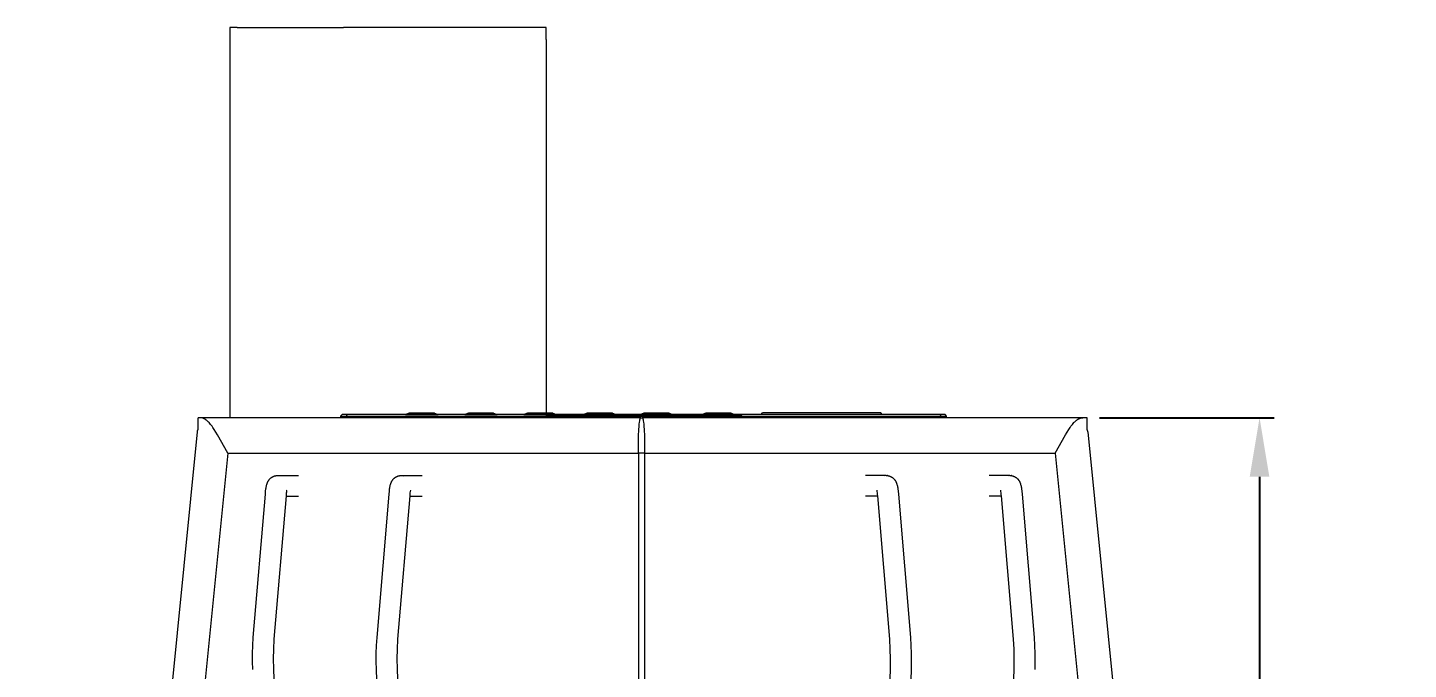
# Model space of a CAD drawing. Header units: millimetres. Extents: x -198 to 5031, y 124 to 3375.
# Drawn here: x 3944 to 4878, y 2940 to 3375 of the extents above; entities that cross this region are included whole.
import ezdxf

# ---------------------------------------------------------------- set-up
doc = ezdxf.new("R2010")
doc.units = ezdxf.units.MM
doc.layers.add('ZANO_R', color=7, linetype='Continuous', lineweight=0)
doc.layers.add('ZANO_W', color=1, linetype='Continuous', lineweight=0)
doc.styles.add('Arial', font='arial.ttf')
doc.styles.get("Standard").update_dxf_attribs({"font": 'ARIALUNI.TTF'})
doc.dimstyles.new('pl i ang', dxfattribs={"dimtxt": 50, "dimasz": 50, "dimexe": 1.25, "dimexo": 0.625, "dimgap": 10, "dimtad": 1, "dimtoh": 1, "dimtxsty": 'Standard', "dimcen": 2.5, "dimclrd": 1, "dimclre": 1, "dimclrt": 1, "dimadec": 0, "dimazin": 0, "dimtfac": 1, "dimtmove": 0, "dimatfit": 3, "dimfxl": 1, "dimarcsym": 1})

# ---------------------------------------------------------------- blocks, each defined once
blk = doc.blocks.new('*D467')
at = {"layer": 'ZANO_W', "color": 1, "lineweight": -2}
for p, q in [((4669.35, 3110.53), (4787.51, 3110.53)), ((4777.51, 3070.53), (4777.51, 2700.53)), ((4704.02, 2660.53), (4787.51, 2660.53))]:
    blk.add_line(p, q, dxfattribs=at)
at = {"layer": 'ZANO_W', "color": 1}
for points in [[(4784.17, 3070.53), (4770.84, 3070.53), (4777.51, 3110.53)], [(4770.84, 2700.53), (4784.17, 2700.53), (4777.51, 2660.53)]]:
    blk.add_solid(points, dxfattribs=at)
at = {"layer": 'ZANO_W', "color": 1, "insert": (4747.08, 2885.53), "char_height": 40, "attachment_point": 5, "rotation": 90, "style": 'Arial'}
blk.add_mtext('450', dxfattribs=at)
blk = doc.blocks.new('*D468')
at = {"layer": 'ZANO_W', "color": 1, "lineweight": -2}
blk.add_arc((4013.57, 2660.53), 150.81, 99.55169, 164.75824, dxfattribs=at)
at = {"layer": 'ZANO_W', "color": 1}
for points in [[(3988.77, 2802.59), (3988.32, 2815.92), (4028.52, 2810.6)], [(3861.45, 2701.07), (3874.67, 2699.3), (3862.76, 2660.53)]]:
    blk.add_solid(points, dxfattribs=at)
at = {"layer": 'ZANO_W', "color": 1, "insert": (3891.76, 2795.08), "char_height": 40, "attachment_point": 5, "rotation": 42.15496, "style": 'Arial'}
blk.add_mtext('96%%d', dxfattribs=at)

msp = doc.modelspace()

# ---------------------------------------------------------------- linework, layer by layer
at = {"layer": 'ZANO_R'}
for p, q in [((4080.98, 3374.53), (4080.98, 3366.53)), ((4085.98, 3374.53), (4080.98, 3374.53)), ((4085.98, 3374.53), (4157.76, 3374.53)), ((4171.73, 3374.53), (4157.76, 3374.53)), ((4294.98, 3374.53), (4171.73, 3374.53)), ((4294.98, 3366.53), (4294.98, 3374.53)), ((4080.98, 3366.53), (4080.98, 3110.53)), ((4294.98, 3366.53), (4294.98, 3113.6)), ((4156.85, 3112.65), (4155.85, 3111.65)), ((4155.85, 3111.65), (4155.85, 3110.53)), ((4155.85, 3111.65), (4159.85, 3111.65)), ((4160.26, 3112.65), (4156.85, 3112.65)), ((4159.85, 3111.65), (4160.26, 3112.65)), ((4159.85, 3110.53), (4159.85, 3111.65)), ((4159.85, 3111.65), (4294.71, 3111.65)), ((4561.43, 3112.65), (4160.26, 3112.65)), ((4202.31, 3113.6), (4199.85, 3112.77)), ((4199.85, 3112.77), (4210.85, 3112.77)), ((4199.85, 3112.77), (4199.85, 3112.65)), ((4199.85, 3112.77), (4199.85, 3112.77)), ((4210.85, 3113.6), (4202.31, 3113.6)), ((4219.39, 3113.6), (4210.85, 3113.6)), ((4210.85, 3112.77), (4221.85, 3112.77)), ((4219.39, 3113.6), (4221.85, 3112.77)), ((4221.85, 3112.77), (4221.85, 3112.65)), ((4242.31, 3113.6), (4239.85, 3112.77)), ((4239.85, 3112.77), (4250.85, 3112.77)), ((4239.85, 3112.77), (4239.85, 3112.65)), ((4239.85, 3112.77), (4239.85, 3112.77)), ((4250.85, 3113.6), (4242.31, 3113.6)), ((4259.39, 3113.6), (4250.85, 3113.6)), ((4250.85, 3112.77), (4261.85, 3112.77)), ((4259.39, 3113.6), (4261.85, 3112.77)), ((4261.85, 3112.77), (4261.85, 3112.65)), ((4282.31, 3113.6), (4279.85, 3112.77)), ((4279.85, 3112.77), (4290.85, 3112.77)), ((4279.85, 3112.77), (4279.85, 3112.65)), ((4279.85, 3112.77), (4279.85, 3112.77)), ((4290.85, 3113.6), (4282.31, 3113.6)), ((4299.39, 3113.6), (4290.85, 3113.6)), ((4290.85, 3112.77), (4301.85, 3112.77)), ((4295.59, 3112.53), (4294.59, 3111.53)), ((4294.59, 3110.53), (4294.59, 3111.53)), ((4294.59, 3111.53), (4299.15, 3111.53)), ((4295.59, 3112.53), (4299.24, 3112.53)), ((4299.15, 3111.53), (4360.59, 3111.53)), ((4299.24, 3112.53), (4360.63, 3112.53)), ((4299.39, 3113.6), (4301.85, 3112.77)), ((4301.85, 3112.77), (4301.85, 3112.65)), ((4322.74, 3113.6), (4320.28, 3112.77)), ((4320.28, 3112.77), (4331.28, 3112.77)), ((4320.28, 3112.77), (4320.28, 3112.65)), ((4320.28, 3112.77), (4320.28, 3112.77)), ((4331.28, 3113.6), (4322.74, 3113.6)), ((4339.82, 3113.6), (4331.28, 3113.6)), ((4331.28, 3112.77), (4342.28, 3112.77)), ((4339.82, 3113.6), (4342.28, 3112.77)), ((4342.28, 3112.77), (4342.28, 3112.65)), ((4361.07, 3113.6), (4358.62, 3112.77)), ((4358.62, 3112.77), (4369.62, 3112.77)), ((4358.62, 3112.77), (4358.62, 3112.65)), ((4358.62, 3112.77), (4358.62, 3112.77)), ((4360.59, 3111.53), (4360.63, 3112.53)), ((4360.59, 3110.53), (4360.59, 3111.53)), ((4360.59, 3111.53), (4361.59, 3111.53)), ((4360.63, 3112.53), (4361.54, 3112.53)), ((4369.62, 3113.6), (4361.07, 3113.6)), ((4361.59, 3111.53), (4361.54, 3112.53)), ((4361.54, 3112.53), (4422.94, 3112.53)), ((4361.59, 3110.53), (4361.59, 3111.53)), ((4361.59, 3111.53), (4423.02, 3111.53)), ((4378.16, 3113.6), (4369.62, 3113.6)), ((4369.62, 3112.77), (4380.62, 3112.77)), ((4378.16, 3113.6), (4380.61, 3112.77)), ((4380.62, 3112.77), (4380.62, 3112.65)), ((4402.91, 3113.6), (4400.46, 3112.77)), ((4400.46, 3112.77), (4411.46, 3112.77)), ((4400.46, 3112.77), (4400.46, 3112.65)), ((4400.46, 3112.77), (4400.46, 3112.77)), ((4411.46, 3113.6), (4402.91, 3113.6)), ((4420, 3113.6), (4411.46, 3113.6)), ((4411.46, 3112.77), (4422.46, 3112.77)), ((4420, 3113.6), (4422.45, 3112.77)), ((4422.46, 3112.77), (4422.46, 3112.65)), ((4422.94, 3112.53), (4426.59, 3112.53)), ((4423.02, 3111.53), (4427.59, 3111.53)), ((4426.59, 3112.53), (4427.59, 3111.53)), ((4427.47, 3111.65), (4561.85, 3111.65)), ((4427.59, 3110.53), (4427.59, 3111.53)), ((4440.3, 3112.75), (4441.3, 3113.75)), ((4451.3, 3112.75), (4440.3, 3112.75)), ((4451.3, 3113.75), (4441.3, 3113.75)), ((4511.3, 3113.75), (4451.3, 3113.75)), ((4511.3, 3112.75), (4451.3, 3112.75)), ((4521.3, 3113.75), (4511.3, 3113.75)), ((4522.3, 3112.75), (4511.3, 3112.75)), ((4522.3, 3112.75), (4521.3, 3113.75)), ((4561.43, 3112.65), (4561.85, 3111.65)), ((4564.85, 3112.65), (4561.43, 3112.65)), ((4561.85, 3111.65), (4561.85, 3110.53)), ((4561.85, 3111.65), (4565.85, 3111.65)), ((4565.85, 3111.65), (4564.85, 3112.65)), ((4565.85, 3110.53), (4565.85, 3111.65)), ((4058.97, 3101.14), (4058.99, 3101.25)), ((4058.98, 3101.19), (4059, 3101.29)), ((4058.99, 3101.25), (4059.01, 3101.35)), ((4059, 3101.29), (4059.02, 3101.39)), ((4059.01, 3101.35), (4059.03, 3101.46)), ((4059.02, 3101.39), (4059.04, 3101.49)), ((4059.03, 3101.46), (4059.06, 3101.56)), ((4059.06, 3101.56), (4059.09, 3101.66)), ((4059.09, 3101.66), (4059.13, 3101.77)), ((4059.13, 3101.77), (4059.16, 3101.87)), ((4059.16, 3101.87), (4059.21, 3101.96)), ((4059.21, 3101.96), (4059.25, 3102.06)), ((4059.25, 3102.06), (4059.3, 3102.16)), ((4059.3, 3102.16), (4059.35, 3102.25)), ((4059.35, 3102.25), (4059.4, 3102.34)), ((4059.4, 3102.34), (4059.46, 3102.43)), ((4059.47, 3102.53), (4059.47, 3110.53)), ((4060.86, 3110.53), (4059.47, 3110.53)), ((4060.97, 3110.53), (4060.86, 3110.53)), ((4358.91, 3110.53), (4060.86, 3110.53)), ((4061.08, 3110.53), (4060.97, 3110.53)), ((4061.19, 3110.52), (4061.08, 3110.53)), ((4061.3, 3110.52), (4061.19, 3110.52)), ((4061.41, 3110.51), (4061.3, 3110.52)), ((4061.51, 3110.49), (4061.41, 3110.51)), ((4061.62, 3110.48), (4061.51, 3110.49)), ((4061.73, 3110.46), (4061.62, 3110.48)), ((4061.85, 3110.44), (4061.73, 3110.46)), ((4061.97, 3110.42), (4061.85, 3110.44)), ((4062.09, 3110.39), (4061.97, 3110.42)), ((4062.2, 3110.36), (4062.09, 3110.39)), ((4062.32, 3110.33), (4062.2, 3110.36)), ((4062.43, 3110.29), (4062.32, 3110.33)), ((4062.55, 3110.26), (4062.43, 3110.29)), ((4062.66, 3110.22), (4062.55, 3110.26)), ((4062.78, 3110.18), (4062.66, 3110.22)), ((4062.89, 3110.14), (4062.78, 3110.18)), ((4063, 3110.09), (4062.89, 3110.14)), ((4063.11, 3110.05), (4063, 3110.09)), ((4063.33, 3109.95), (4063.11, 3110.05)), ((4063.54, 3109.84), (4063.33, 3109.95)), ((4063.78, 3109.72), (4063.54, 3109.84)), ((4064.02, 3109.58), (4063.78, 3109.72)), ((4064.25, 3109.44), (4064.02, 3109.58)), ((4064.48, 3109.29), (4064.25, 3109.44)), ((4064.72, 3109.12), (4064.48, 3109.29)), ((4064.96, 3108.94), (4064.72, 3109.12)), ((4065.19, 3108.76), (4064.96, 3108.94)), ((4065.42, 3108.57), (4065.19, 3108.76)), ((4065.66, 3108.36), (4065.42, 3108.57)), ((4065.9, 3108.15), (4065.66, 3108.36)), ((4066.13, 3107.93), (4065.9, 3108.15)), ((4066.36, 3107.7), (4066.13, 3107.93)), ((4066.62, 3107.44), (4066.36, 3107.7)), ((4066.88, 3107.17), (4066.62, 3107.44)), ((4067.37, 3106.62), (4066.88, 3107.17)), ((4067.89, 3106.01), (4067.37, 3106.62)), ((4068.39, 3105.38), (4067.89, 3106.01)), ((4068.92, 3104.69), (4068.39, 3105.38)), ((4069.42, 3103.99), (4068.92, 3104.69)), ((4070.4, 3102.56), (4069.42, 3103.99)), ((4071.54, 3100.78), (4070.4, 3102.56)), ((4357.44, 3098.57), (4357.59, 3102.03)), ((4357.59, 3102.03), (4357.8, 3105.01)), ((4357.8, 3105.01), (4357.91, 3106.24)), ((4357.91, 3106.24), (4358.05, 3107.47)), ((4358.05, 3107.47), (4358.19, 3108.43)), ((4358.19, 3108.43), (4358.26, 3108.84)), ((4358.26, 3108.84), (4358.34, 3109.25)), ((4358.34, 3109.25), (4358.41, 3109.55)), ((4358.41, 3109.55), (4358.45, 3109.7)), ((4358.45, 3109.7), (4358.49, 3109.84)), ((4358.49, 3109.84), (4358.53, 3109.96)), ((4358.53, 3109.96), (4358.55, 3110.02)), ((4358.55, 3110.02), (4358.57, 3110.08)), ((4358.57, 3110.08), (4358.59, 3110.13)), ((4358.59, 3110.13), (4358.61, 3110.18)), ((4358.61, 3110.18), (4358.63, 3110.23)), ((4358.63, 3110.23), (4358.65, 3110.27)), ((4358.65, 3110.27), (4358.66, 3110.29)), ((4358.66, 3110.31), (4358.67, 3110.32)), ((4358.66, 3110.3), (4358.66, 3110.31)), ((4358.66, 3110.29), (4358.66, 3110.3)), ((4358.67, 3110.33), (4358.68, 3110.35)), ((4358.67, 3110.32), (4358.67, 3110.33)), ((4358.68, 3110.35), (4358.69, 3110.36)), ((4358.69, 3110.37), (4358.7, 3110.38)), ((4358.69, 3110.36), (4358.69, 3110.37)), ((4358.7, 3110.38), (4358.71, 3110.39)), ((4358.71, 3110.4), (4358.72, 3110.41)), ((4358.71, 3110.39), (4358.71, 3110.4)), ((4358.72, 3110.41), (4358.73, 3110.42)), ((4358.73, 3110.42), (4358.74, 3110.43)), ((4358.74, 3110.43), (4358.75, 3110.44)), ((4358.75, 3110.44), (4358.76, 3110.45)), ((4358.76, 3110.45), (4358.77, 3110.46)), ((4358.77, 3110.46), (4358.78, 3110.46)), ((4358.78, 3110.46), (4358.79, 3110.47)), ((4358.79, 3110.47), (4358.8, 3110.48)), ((4358.8, 3110.48), (4358.81, 3110.49)), ((4358.81, 3110.49), (4358.82, 3110.49)), ((4358.82, 3110.49), (4358.83, 3110.5)), ((4358.83, 3110.5), (4358.84, 3110.51)), ((4358.84, 3110.51), (4358.85, 3110.51)), ((4358.85, 3110.51), (4358.86, 3110.52)), ((4358.86, 3110.52), (4358.88, 3110.52)), ((4358.88, 3110.52), (4358.89, 3110.53)), ((4358.89, 3110.53), (4358.9, 3110.53)), ((4358.9, 3110.53), (4358.91, 3110.53)), ((4358.91, 3110.53), (4359.91, 3110.53)), ((4657.97, 3110.53), (4359.91, 3110.53)), ((4359.91, 3110.53), (4359.92, 3110.53)), ((4359.92, 3110.53), (4359.94, 3110.53)), ((4359.94, 3110.53), (4359.95, 3110.52)), ((4359.95, 3110.52), (4359.96, 3110.52)), ((4359.96, 3110.52), (4359.97, 3110.51)), ((4359.97, 3110.51), (4359.98, 3110.51)), ((4359.98, 3110.51), (4360, 3110.5)), ((4360, 3110.5), (4360.01, 3110.49)), ((4360.01, 3110.49), (4360.02, 3110.49)), ((4360.02, 3110.49), (4360.03, 3110.48)), ((4360.03, 3110.48), (4360.04, 3110.47)), ((4360.04, 3110.47), (4360.05, 3110.46)), ((4360.05, 3110.46), (4360.06, 3110.46)), ((4360.06, 3110.46), (4360.07, 3110.45)), ((4360.07, 3110.45), (4360.08, 3110.44)), ((4360.08, 3110.44), (4360.09, 3110.43)), ((4360.09, 3110.43), (4360.09, 3110.42)), ((4360.09, 3110.42), (4360.1, 3110.41)), ((4360.1, 3110.41), (4360.11, 3110.4)), ((4360.11, 3110.4), (4360.12, 3110.39)), ((4360.12, 3110.39), (4360.13, 3110.38)), ((4360.13, 3110.38), (4360.13, 3110.37)), ((4360.13, 3110.37), (4360.14, 3110.36)), ((4360.14, 3110.36), (4360.14, 3110.35)), ((4360.14, 3110.35), (4360.15, 3110.33)), ((4360.15, 3110.33), (4360.16, 3110.32)), ((4360.16, 3110.32), (4360.16, 3110.31)), ((4360.16, 3110.31), (4360.16, 3110.3)), ((4360.16, 3110.3), (4360.17, 3110.29)), ((4360.17, 3110.29), (4360.17, 3110.27)), ((4360.17, 3110.27), (4360.19, 3110.23)), ((4360.19, 3110.23), (4360.22, 3110.18)), ((4360.22, 3110.18), (4360.24, 3110.13)), ((4360.24, 3110.13), (4360.25, 3110.08)), ((4360.25, 3110.08), (4360.28, 3110.02)), ((4360.28, 3110.02), (4360.3, 3109.96)), ((4360.3, 3109.96), (4360.33, 3109.84)), ((4360.33, 3109.84), (4360.38, 3109.7)), ((4360.38, 3109.7), (4360.41, 3109.55)), ((4360.41, 3109.55), (4360.48, 3109.25)), ((4360.48, 3109.25), (4360.56, 3108.84)), ((4360.56, 3108.84), (4360.64, 3108.43)), ((4360.64, 3108.43), (4360.77, 3107.47)), ((4360.77, 3107.47), (4360.91, 3106.24)), ((4360.91, 3106.24), (4361.03, 3105.01)), ((4361.03, 3105.01), (4361.23, 3102.03)), ((4361.23, 3102.03), (4361.39, 3098.57)), ((4647.28, 3100.78), (4648.42, 3102.56)), ((4648.42, 3102.56), (4649.4, 3103.99)), ((4649.4, 3103.99), (4649.91, 3104.69)), ((4649.91, 3104.69), (4650.43, 3105.38)), ((4650.43, 3105.38), (4650.93, 3106.01)), ((4650.93, 3106.01), (4651.45, 3106.62)), ((4651.45, 3106.62), (4651.95, 3107.17)), ((4651.95, 3107.17), (4652.2, 3107.44)), ((4652.2, 3107.44), (4652.46, 3107.7)), ((4652.46, 3107.7), (4652.69, 3107.93)), ((4652.69, 3107.93), (4652.93, 3108.15)), ((4652.93, 3108.15), (4653.16, 3108.36)), ((4653.16, 3108.36), (4653.41, 3108.57)), ((4653.41, 3108.57), (4653.64, 3108.76)), ((4653.64, 3108.76), (4653.87, 3108.94)), ((4653.87, 3108.94), (4654.11, 3109.12)), ((4654.11, 3109.12), (4654.35, 3109.29)), ((4654.35, 3109.29), (4654.58, 3109.44)), ((4654.58, 3109.44), (4654.81, 3109.58)), ((4654.81, 3109.58), (4655.04, 3109.72)), ((4655.04, 3109.72), (4655.28, 3109.84)), ((4655.28, 3109.84), (4655.5, 3109.95)), ((4655.5, 3109.95), (4655.72, 3110.05)), ((4655.72, 3110.05), (4655.83, 3110.09)), ((4655.83, 3110.09), (4655.94, 3110.14)), ((4655.94, 3110.14), (4656.05, 3110.18)), ((4656.05, 3110.18), (4656.16, 3110.22)), ((4656.16, 3110.22), (4656.28, 3110.26)), ((4656.28, 3110.26), (4656.39, 3110.29)), ((4656.39, 3110.29), (4656.51, 3110.33)), ((4656.51, 3110.33), (4656.62, 3110.36)), ((4656.62, 3110.36), (4656.74, 3110.39)), ((4656.74, 3110.39), (4656.86, 3110.42)), ((4656.86, 3110.42), (4656.97, 3110.44)), ((4656.97, 3110.44), (4657.09, 3110.46)), ((4657.09, 3110.46), (4657.2, 3110.48)), ((4657.2, 3110.48), (4657.31, 3110.49)), ((4657.31, 3110.49), (4657.42, 3110.51)), ((4657.42, 3110.51), (4657.53, 3110.52)), ((4657.53, 3110.52), (4657.64, 3110.52)), ((4657.64, 3110.52), (4657.75, 3110.53)), ((4657.75, 3110.53), (4657.86, 3110.53)), ((4657.86, 3110.53), (4657.97, 3110.53)), ((4659.35, 3110.53), (4657.97, 3110.53)), ((4660.85, 3110.53), (4659.35, 3110.53)), ((4660.85, 3102.53), (4660.85, 3110.53)), ((4660.92, 3102.34), (4660.86, 3102.43)), ((4660.97, 3102.25), (4660.92, 3102.34)), ((4661.03, 3102.15), (4660.97, 3102.25)), ((4661.07, 3102.06), (4661.03, 3102.15)), ((4661.12, 3101.96), (4661.07, 3102.06)), ((4661.16, 3101.86), (4661.12, 3101.96)), ((4661.2, 3101.75), (4661.16, 3101.86)), ((4661.23, 3101.65), (4661.2, 3101.75)), ((4661.26, 3101.55), (4661.23, 3101.65)), ((4661.29, 3101.44), (4661.26, 3101.55)), ((4661.32, 3101.34), (4661.29, 3101.44)), ((4661.34, 3101.23), (4661.32, 3101.34)), ((4661.35, 3101.12), (4661.34, 3101.23)), ((4015.13, 2661.19), (4058.95, 3100.95)), ((4058.94, 3100.78), (4058.95, 3100.88)), ((4058.94, 3100.71), (4058.95, 3100.82)), ((4058.94, 3100.68), (4058.94, 3100.78)), ((4058.95, 3100.61), (4058.94, 3100.71)), ((4058.94, 3100.57), (4058.94, 3100.68)), ((4058.95, 3100.47), (4058.94, 3100.57)), ((4058.95, 3100.98), (4058.96, 3101.09)), ((4058.95, 3100.93), (4058.96, 3101.03)), ((4058.95, 3100.88), (4058.95, 3100.98)), ((4058.95, 3100.82), (4058.95, 3100.93)), ((4058.95, 3100.5), (4058.95, 3100.61)), ((4058.96, 3100.39), (4058.95, 3100.5)), ((4058.96, 3100.37), (4058.95, 3100.47)), ((4058.96, 3101.09), (4058.98, 3101.19)), ((4058.96, 3101.03), (4058.97, 3101.14)), ((4058.97, 3100.29), (4058.96, 3100.39)), ((4058.97, 3100.26), (4058.96, 3100.37)), ((4058.99, 3100.18), (4058.97, 3100.29)), ((4058.99, 3100.16), (4058.97, 3100.26)), ((4059.01, 3100.07), (4058.99, 3100.18)), ((4059.01, 3100.06), (4058.99, 3100.16)), ((4059.04, 3099.96), (4059.01, 3100.06)), ((4072.64, 3098.97), (4071.54, 3100.78)), ((4079.54, 3086.53), (4072.64, 3098.97)), ((4357.32, 3086.53), (4357.34, 3094.73)), ((4357.34, 3094.73), (4357.44, 3098.57)), ((4361.39, 3098.57), (4361.49, 3094.73)), ((4361.49, 3094.73), (4361.5, 3086.53)), ((4639.28, 3086.53), (4646.19, 3098.97)), ((4646.19, 3098.97), (4647.28, 3100.78)), ((4661.37, 3101.02), (4661.35, 3101.12)), ((4661.37, 3101.02), (4705.19, 2661.19)), ((4079.54, 3086.53), (4037.09, 2660.53)), ((4079.54, 3086.53), (4357.32, 3086.53)), ((4357.32, 3086.53), (4357.32, 2660.53)), ((4361.5, 3086.53), (4357.32, 3086.53)), ((4361.5, 3086.53), (4361.5, 2660.53)), ((4361.5, 3086.53), (4639.28, 3086.53)), ((4639.28, 3086.53), (4681.73, 2660.53)), ((4105.55, 3063.67), (4105.67, 3064.26)), ((4105.67, 3064.26), (4105.8, 3064.85)), ((4105.8, 3064.85), (4105.92, 3065.32)), ((4105.92, 3065.32), (4105.99, 3065.55)), ((4105.99, 3065.55), (4106.06, 3065.79)), ((4106.06, 3065.79), (4106.14, 3066.02)), ((4106.14, 3066.02), (4106.22, 3066.25)), ((4106.22, 3066.25), (4106.31, 3066.47)), ((4106.31, 3066.47), (4106.4, 3066.7)), ((4106.4, 3066.7), (4106.49, 3066.9)), ((4106.49, 3066.9), (4106.58, 3067.1)), ((4106.58, 3067.1), (4106.68, 3067.3)), ((4106.68, 3067.3), (4106.79, 3067.5)), ((4106.79, 3067.5), (4106.89, 3067.68)), ((4106.89, 3067.68), (4107, 3067.86)), ((4107, 3067.86), (4107.11, 3068.03)), ((4107.11, 3068.03), (4107.22, 3068.2)), ((4107.22, 3068.2), (4107.31, 3068.33)), ((4107.31, 3068.33), (4107.41, 3068.46)), ((4107.41, 3068.46), (4107.5, 3068.58)), ((4107.5, 3068.58), (4107.6, 3068.7)), ((4107.6, 3068.7), (4107.7, 3068.83)), ((4107.7, 3068.83), (4107.81, 3068.95)), ((4107.81, 3068.95), (4107.92, 3069.07)), ((4107.92, 3069.07), (4108.04, 3069.19)), ((4108.04, 3069.19), (4108.15, 3069.3)), ((4108.15, 3069.3), (4108.27, 3069.42)), ((4108.27, 3069.42), (4108.4, 3069.53)), ((4108.4, 3069.53), (4108.53, 3069.64)), ((4108.53, 3069.64), (4108.66, 3069.75)), ((4108.66, 3069.75), (4108.79, 3069.86)), ((4108.79, 3069.86), (4108.93, 3069.97)), ((4108.93, 3069.97), (4109.07, 3070.07)), ((4109.07, 3070.07), (4109.23, 3070.18)), ((4109.23, 3070.18), (4109.4, 3070.28)), ((4109.4, 3070.28), (4109.56, 3070.38)), ((4109.56, 3070.38), (4109.73, 3070.48)), ((4109.73, 3070.48), (4109.9, 3070.57)), ((4109.9, 3070.57), (4110.08, 3070.66)), ((4110.08, 3070.66), (4110.26, 3070.74)), ((4110.26, 3070.74), (4110.44, 3070.82)), ((4110.44, 3070.82), (4110.62, 3070.89)), ((4110.62, 3070.89), (4110.8, 3070.96)), ((4110.8, 3070.96), (4110.99, 3071.02)), ((4110.99, 3071.02), (4111.18, 3071.08)), ((4111.18, 3071.08), (4111.37, 3071.13)), ((4111.37, 3071.13), (4111.56, 3071.18)), ((4111.56, 3071.18), (4111.76, 3071.22)), ((4111.76, 3071.22), (4111.95, 3071.26)), ((4111.95, 3071.26), (4112.2, 3071.3)), ((4111.99, 3071.26), (4112.21, 3071.3)), ((4112.2, 3071.3), (4112.44, 3071.33)), ((4112.21, 3071.3), (4112.44, 3071.33)), ((4112.44, 3071.33), (4112.69, 3071.35)), ((4112.69, 3071.35), (4112.94, 3071.36)), ((4112.94, 3071.36), (4113.19, 3071.37)), ((4113.19, 3071.37), (4113.43, 3071.36)), ((4113.19, 3071.37), (4127.3, 3071.37)), ((4113.43, 3071.36), (4113.67, 3071.35)), ((4113.67, 3071.35), (4113.91, 3071.33)), ((4113.91, 3071.33), (4114.15, 3071.3)), ((4114.15, 3071.3), (4114.39, 3071.26)), ((4189.23, 3063.67), (4189.35, 3064.26)), ((4189.35, 3064.26), (4189.48, 3064.85)), ((4189.48, 3064.85), (4189.6, 3065.32)), ((4189.6, 3065.32), (4189.67, 3065.56)), ((4189.67, 3065.56), (4189.74, 3065.79)), ((4189.74, 3065.79), (4189.82, 3066.02)), ((4189.82, 3066.02), (4189.9, 3066.25)), ((4189.9, 3066.25), (4189.99, 3066.47)), ((4189.99, 3066.47), (4190.08, 3066.7)), ((4190.08, 3066.7), (4190.17, 3066.9)), ((4190.17, 3066.9), (4190.26, 3067.1)), ((4190.26, 3067.1), (4190.36, 3067.3)), ((4190.36, 3067.3), (4190.47, 3067.5)), ((4190.47, 3067.5), (4190.57, 3067.68)), ((4190.57, 3067.68), (4190.68, 3067.86)), ((4190.68, 3067.86), (4190.79, 3068.03)), ((4190.79, 3068.03), (4190.9, 3068.2)), ((4190.9, 3068.2), (4190.99, 3068.33)), ((4190.99, 3068.33), (4191.09, 3068.46)), ((4191.09, 3068.46), (4191.18, 3068.58)), ((4191.18, 3068.58), (4191.28, 3068.7)), ((4191.28, 3068.7), (4191.39, 3068.83)), ((4191.39, 3068.83), (4191.49, 3068.95)), ((4191.49, 3068.95), (4191.6, 3069.07)), ((4191.6, 3069.07), (4191.72, 3069.19)), ((4191.72, 3069.19), (4191.83, 3069.31)), ((4191.83, 3069.31), (4191.95, 3069.42)), ((4191.95, 3069.42), (4192.08, 3069.53)), ((4192.08, 3069.53), (4192.21, 3069.65)), ((4192.21, 3069.65), (4192.34, 3069.75)), ((4192.34, 3069.75), (4192.47, 3069.86)), ((4192.47, 3069.86), (4192.61, 3069.97)), ((4192.61, 3069.97), (4192.75, 3070.07)), ((4192.75, 3070.07), (4192.91, 3070.18)), ((4192.91, 3070.18), (4193.08, 3070.28)), ((4193.08, 3070.28), (4193.24, 3070.38)), ((4193.24, 3070.38), (4193.41, 3070.48)), ((4193.41, 3070.48), (4193.58, 3070.57)), ((4193.58, 3070.57), (4193.76, 3070.66)), ((4193.76, 3070.66), (4193.94, 3070.74)), ((4193.94, 3070.74), (4194.12, 3070.82)), ((4194.12, 3070.82), (4194.3, 3070.89)), ((4194.3, 3070.89), (4194.48, 3070.96)), ((4194.48, 3070.96), (4194.67, 3071.02)), ((4194.67, 3071.02), (4194.86, 3071.08)), ((4194.86, 3071.08), (4195.05, 3071.13)), ((4195.05, 3071.13), (4195.24, 3071.18)), ((4195.24, 3071.18), (4195.44, 3071.22)), ((4195.44, 3071.22), (4195.63, 3071.26)), ((4195.63, 3071.26), (4195.88, 3071.3)), ((4195.67, 3071.26), (4195.89, 3071.3)), ((4195.88, 3071.3), (4196.13, 3071.33)), ((4195.89, 3071.3), (4196.12, 3071.33)), ((4196.13, 3071.33), (4196.37, 3071.35)), ((4196.37, 3071.35), (4196.62, 3071.37)), ((4196.62, 3071.37), (4196.87, 3071.37)), ((4196.87, 3071.37), (4197.11, 3071.37)), ((4196.87, 3071.37), (4210.98, 3071.37)), ((4197.11, 3071.37), (4197.35, 3071.35)), ((4197.35, 3071.35), (4197.59, 3071.33)), ((4197.59, 3071.33), (4197.83, 3071.3)), ((4197.83, 3071.3), (4198.07, 3071.26)), ((4524.95, 3071.37), (4510.84, 3071.37)), ((4523.99, 3071.3), (4523.75, 3071.26)), ((4524.23, 3071.33), (4523.99, 3071.3)), ((4524.47, 3071.35), (4524.23, 3071.33)), ((4524.71, 3071.37), (4524.47, 3071.35)), ((4524.95, 3071.37), (4524.71, 3071.37)), ((4524.95, 3071.37), (4525.2, 3071.37)), ((4525.2, 3071.37), (4525.45, 3071.35)), ((4525.45, 3071.35), (4525.7, 3071.33)), ((4525.7, 3071.33), (4525.95, 3071.3)), ((4525.93, 3071.3), (4525.71, 3071.33)), ((4526.16, 3071.26), (4525.93, 3071.3)), ((4525.95, 3071.3), (4526.19, 3071.26)), ((4526.19, 3071.26), (4526.39, 3071.22)), ((4526.39, 3071.22), (4526.58, 3071.18)), ((4526.58, 3071.18), (4526.78, 3071.13)), ((4526.78, 3071.13), (4526.97, 3071.08)), ((4526.97, 3071.08), (4527.16, 3071.02)), ((4527.16, 3071.02), (4527.34, 3070.96)), ((4527.34, 3070.96), (4527.53, 3070.89)), ((4527.53, 3070.89), (4527.71, 3070.82)), ((4527.71, 3070.82), (4527.89, 3070.74)), ((4527.89, 3070.74), (4528.07, 3070.66)), ((4528.07, 3070.66), (4528.24, 3070.57)), ((4528.24, 3070.57), (4528.41, 3070.48)), ((4528.41, 3070.48), (4528.58, 3070.38)), ((4528.58, 3070.38), (4528.75, 3070.28)), ((4528.75, 3070.28), (4528.91, 3070.18)), ((4528.91, 3070.18), (4529.07, 3070.07)), ((4529.07, 3070.07), (4529.21, 3069.97)), ((4529.21, 3069.97), (4529.35, 3069.86)), ((4529.35, 3069.86), (4529.49, 3069.75)), ((4529.49, 3069.75), (4529.62, 3069.65)), ((4529.62, 3069.65), (4529.75, 3069.53)), ((4529.75, 3069.53), (4529.87, 3069.42)), ((4529.87, 3069.42), (4529.99, 3069.31)), ((4529.99, 3069.31), (4530.11, 3069.19)), ((4530.11, 3069.19), (4530.22, 3069.07)), ((4530.22, 3069.07), (4530.33, 3068.95)), ((4530.33, 3068.95), (4530.44, 3068.83)), ((4530.44, 3068.83), (4530.54, 3068.7)), ((4530.54, 3068.7), (4530.64, 3068.58)), ((4530.64, 3068.58), (4530.74, 3068.46)), ((4530.74, 3068.46), (4530.83, 3068.33)), ((4530.83, 3068.33), (4530.92, 3068.2)), ((4530.92, 3068.2), (4531.04, 3068.03)), ((4531.04, 3068.03), (4531.15, 3067.86)), ((4531.15, 3067.86), (4531.26, 3067.68)), ((4531.26, 3067.68), (4531.36, 3067.5)), ((4531.36, 3067.5), (4531.46, 3067.3)), ((4531.46, 3067.3), (4531.56, 3067.1)), ((4531.56, 3067.1), (4531.66, 3066.9)), ((4531.66, 3066.9), (4531.75, 3066.7)), ((4531.75, 3066.7), (4531.84, 3066.47)), ((4531.84, 3066.47), (4531.92, 3066.25)), ((4531.92, 3066.25), (4532.01, 3066.02)), ((4532.01, 3066.02), (4532.08, 3065.79)), ((4532.08, 3065.79), (4532.15, 3065.56)), ((4532.15, 3065.56), (4532.22, 3065.32)), ((4532.22, 3065.32), (4532.34, 3064.85)), ((4532.34, 3064.85), (4532.48, 3064.26)), ((4532.48, 3064.26), (4532.59, 3063.67)), ((4608.63, 3071.37), (4594.52, 3071.37)), ((4607.67, 3071.3), (4607.43, 3071.26)), ((4607.91, 3071.33), (4607.67, 3071.3)), ((4608.15, 3071.35), (4607.91, 3071.33)), ((4608.39, 3071.36), (4608.15, 3071.35)), ((4608.63, 3071.37), (4608.39, 3071.36)), ((4608.63, 3071.37), (4608.88, 3071.36)), ((4608.88, 3071.36), (4609.13, 3071.35)), ((4609.13, 3071.35), (4609.38, 3071.33)), ((4609.38, 3071.33), (4609.63, 3071.3)), ((4609.61, 3071.3), (4609.39, 3071.33)), ((4609.84, 3071.26), (4609.61, 3071.3)), ((4609.63, 3071.3), (4609.87, 3071.26)), ((4609.87, 3071.26), (4610.07, 3071.22)), ((4610.07, 3071.22), (4610.26, 3071.18)), ((4610.26, 3071.18), (4610.46, 3071.13)), ((4610.46, 3071.13), (4610.65, 3071.08)), ((4610.65, 3071.08), (4610.84, 3071.02)), ((4610.84, 3071.02), (4611.02, 3070.96)), ((4611.02, 3070.96), (4611.21, 3070.89)), ((4611.21, 3070.89), (4611.39, 3070.82)), ((4611.39, 3070.82), (4611.57, 3070.74)), ((4611.57, 3070.74), (4611.75, 3070.66)), ((4611.75, 3070.66), (4611.92, 3070.57)), ((4611.92, 3070.57), (4612.09, 3070.48)), ((4612.09, 3070.48), (4612.26, 3070.38)), ((4612.26, 3070.38), (4612.43, 3070.28)), ((4612.43, 3070.28), (4612.59, 3070.18)), ((4612.59, 3070.18), (4612.75, 3070.07)), ((4612.75, 3070.07), (4612.9, 3069.97)), ((4612.9, 3069.97), (4613.03, 3069.86)), ((4613.03, 3069.86), (4613.17, 3069.75)), ((4613.17, 3069.75), (4613.3, 3069.64)), ((4613.3, 3069.64), (4613.43, 3069.53)), ((4613.43, 3069.53), (4613.55, 3069.42)), ((4613.55, 3069.42), (4613.67, 3069.3)), ((4613.67, 3069.3), (4613.79, 3069.19)), ((4613.79, 3069.19), (4613.9, 3069.07)), ((4613.9, 3069.07), (4614.01, 3068.95)), ((4614.01, 3068.95), (4614.12, 3068.83)), ((4614.12, 3068.83), (4614.22, 3068.7)), ((4614.22, 3068.7), (4614.32, 3068.58)), ((4614.32, 3068.58), (4614.42, 3068.46)), ((4614.42, 3068.46), (4614.51, 3068.33)), ((4614.51, 3068.33), (4614.6, 3068.2)), ((4614.6, 3068.2), (4614.72, 3068.03)), ((4614.72, 3068.03), (4614.83, 3067.86)), ((4614.83, 3067.86), (4614.94, 3067.68)), ((4614.94, 3067.68), (4615.04, 3067.5)), ((4615.04, 3067.5), (4615.14, 3067.3)), ((4615.14, 3067.3), (4615.24, 3067.1)), ((4615.24, 3067.1), (4615.34, 3066.9)), ((4615.34, 3066.9), (4615.43, 3066.7)), ((4615.43, 3066.7), (4615.52, 3066.47)), ((4615.52, 3066.47), (4615.61, 3066.25)), ((4615.61, 3066.25), (4615.69, 3066.02)), ((4615.69, 3066.02), (4615.76, 3065.79)), ((4615.76, 3065.79), (4615.83, 3065.55)), ((4615.83, 3065.55), (4615.9, 3065.32)), ((4615.9, 3065.32), (4616.02, 3064.85)), ((4616.02, 3064.85), (4616.16, 3064.26)), ((4616.16, 3064.26), (4616.27, 3063.67)), ((4096.8, 2961.73), (4104.96, 3058.85)), ((4104.96, 3058.85), (4105.14, 3060.71)), ((4105.14, 3060.71), (4105.34, 3062.31)), ((4105.34, 3062.31), (4105.44, 3062.99)), ((4105.44, 3062.99), (4105.55, 3063.67)), ((4118.91, 3057.68), (4110.75, 2960.56)), ((4118.89, 3057.37), (4127.3, 3057.37)), ((4119.08, 3059.35), (4118.91, 3057.68)), ((4119.16, 3060.05), (4119.08, 3059.35)), ((4119.24, 3060.65), (4119.16, 3060.05)), ((4119.33, 3061.19), (4119.24, 3060.65)), ((4119.38, 3061.41), (4119.33, 3061.19)), ((4119.39, 3061.5), (4119.38, 3061.41)), ((4119.41, 3061.58), (4119.39, 3061.5)), ((4119.41, 3061.58), (4119.41, 3061.58)), ((4119.41, 3061.58), (4119.41, 3061.58)), ((4119.41, 3061.58), (4119.41, 3061.58)), ((4119.41, 3061.58), (4119.41, 3061.58)), ((4119.41, 3061.58), (4119.41, 3061.58)), ((4119.41, 3061.58), (4119.41, 3061.58)), ((4119.41, 3061.58), (4119.41, 3061.58)), ((4119.41, 3061.58), (4119.41, 3061.58)), ((4119.41, 3061.58), (4119.41, 3061.58)), ((4119.41, 3061.58), (4119.41, 3061.58)), ((4119.41, 3061.58), (4119.41, 3061.58)), ((4119.41, 3061.58), (4119.41, 3061.58)), ((4119.41, 3061.58), (4119.41, 3061.58)), ((4119.41, 3061.58), (4119.41, 3061.58)), ((4119.41, 3061.58), (4119.41, 3061.58)), ((4119.41, 3061.58), (4119.41, 3061.58)), ((4119.41, 3061.58), (4119.41, 3061.58)), ((4119.41, 3061.58), (4119.41, 3061.58)), ((4119.41, 3061.58), (4119.41, 3061.58)), ((4119.41, 3061.58), (4119.41, 3061.58)), ((4119.41, 3061.58), (4119.41, 3061.58)), ((4119.41, 3061.58), (4119.41, 3061.58)), ((4119.41, 3061.58), (4119.41, 3061.58)), ((4119.41, 3061.58), (4119.41, 3061.58)), ((4119.41, 3061.58), (4119.41, 3061.58)), ((4180.48, 2961.73), (4188.64, 3058.85)), ((4188.64, 3058.85), (4188.82, 3060.71)), ((4188.82, 3060.71), (4189.02, 3062.31)), ((4189.02, 3062.31), (4189.12, 3062.99)), ((4189.12, 3062.99), (4189.23, 3063.67)), ((4202.59, 3057.68), (4194.43, 2960.56)), ((4202.57, 3057.37), (4210.98, 3057.37)), ((4202.68, 3058.66), (4202.59, 3057.68)), ((4202.79, 3059.64), (4202.68, 3058.66)), ((4202.93, 3060.61), (4202.79, 3059.64)), ((4203.09, 3061.58), (4202.93, 3060.61)), ((4519.26, 3057.37), (4510.84, 3057.37)), ((4518.9, 3060.61), (4518.73, 3061.58)), ((4519.04, 3059.64), (4518.9, 3060.61)), ((4519.15, 3058.66), (4519.04, 3059.64)), ((4519.23, 3057.68), (4519.15, 3058.66)), ((4527.39, 2960.56), (4519.23, 3057.68)), ((4532.59, 3063.67), (4532.71, 3062.99)), ((4532.71, 3062.99), (4532.81, 3062.31)), ((4532.81, 3062.31), (4533, 3060.71)), ((4533, 3060.71), (4533.18, 3058.85)), ((4533.18, 3058.85), (4541.34, 2961.73)), ((4602.94, 3057.37), (4594.52, 3057.37)), ((4602.58, 3060.61), (4602.41, 3061.58)), ((4602.72, 3059.63), (4602.58, 3060.61)), ((4602.83, 3058.66), (4602.72, 3059.63)), ((4602.91, 3057.68), (4602.83, 3058.66)), ((4611.07, 2960.56), (4602.91, 3057.68)), ((4616.27, 3063.67), (4616.39, 3062.99)), ((4616.39, 3062.99), (4616.49, 3062.31)), ((4616.49, 3062.31), (4616.68, 3060.71)), ((4616.68, 3060.71), (4616.86, 3058.85)), ((4616.86, 3058.85), (4625.02, 2961.73)), ((4096.49, 2956.35), (4096.8, 2961.73)), ((4180.17, 2956.35), (4180.48, 2961.73)), ((4541.34, 2961.73), (4541.65, 2956.35)), ((4625.02, 2961.73), (4625.34, 2956.35)), ((4096.32, 2950.96), (4096.49, 2956.35)), ((4110.4, 2953.92), (4110.28, 2947.28)), ((4110.75, 2960.56), (4110.4, 2953.92)), ((4180, 2950.96), (4180.17, 2956.35)), ((4194.08, 2953.92), (4193.96, 2947.28)), ((4194.43, 2960.56), (4194.08, 2953.92)), ((4527.74, 2953.92), (4527.39, 2960.56)), ((4527.86, 2947.28), (4527.74, 2953.92)), ((4541.65, 2956.35), (4541.83, 2950.96)), ((4611.42, 2953.92), (4611.07, 2960.56)), ((4611.54, 2947.28), (4611.42, 2953.92)), ((4625.34, 2956.35), (4625.51, 2950.96)), ((4096.29, 2945.57), (4096.32, 2950.96)), ((4096.4, 2940.19), (4096.29, 2945.57)), ((4110.28, 2947.28), (4110.39, 2940.63)), ((4179.97, 2945.57), (4180, 2950.96)), ((4180.08, 2940.19), (4179.97, 2945.57)), ((4193.96, 2947.28), (4194.07, 2940.63)), ((4527.75, 2940.63), (4527.86, 2947.28)), ((4541.86, 2945.57), (4541.74, 2940.19)), ((4541.83, 2950.96), (4541.86, 2945.57)), ((4611.43, 2940.63), (4611.54, 2947.28)), ((4625.54, 2945.57), (4625.42, 2940.19)), ((4625.51, 2950.96), (4625.54, 2945.57)), ((4110.39, 2940.63), (4117.99, 2702.42)), ((4187.67, 2701.98), (4180.08, 2940.19)), ((4194.07, 2940.63), (4201.67, 2702.42)), ((4520.16, 2702.42), (4527.75, 2940.63)), ((4541.74, 2940.19), (4534.15, 2701.98)), ((4603.84, 2702.42), (4611.43, 2940.63))]:
    msp.add_line(p, q, dxfattribs=at)

# ---------------------------------------------------------------- dimensions: what is measured, and where the dimension line sits
at = {"layer": 'ZANO_W'}
dim = msp.add_linear_dim(base=(4777.51, 2660.53), p1=(4659.35, 3110.53), p2=(4694.02, 2660.53), angle=90, dimstyle='pl i ang', override={"dimtxt": 40, "dimasz": 40, "dimexe": 10, "dimexo": 10, "dimtoh": 0, "dimdec": 0, "dimtxsty": 'Arial', "dimtdec": 0, "dimtmove": 1}, dxfattribs=at)
dim.commit()
dim.dimension.update_dxf_attribs({"geometry": '*D467', "text_midpoint": (4747.08, 2885.53)})
dim = msp.add_angular_dim_2l(base=(3946.97, 2795.84), line1=((1.91, 2660.53), (4878.21, 2660.53)), line2=((4013.63, 2661.19), (4057.45, 3100.95)), dimstyle='pl i ang', override={"dimtxt": 40, "dimasz": 40, "dimexe": 10, "dimexo": 10, "dimtoh": 0, "dimdec": 0, "dimtxsty": 'Arial', "dimtdec": 0, "dimtmove": 1}, dxfattribs=at)
dim.commit()
dim.dimension.update_dxf_attribs({"geometry": '*D468', "text_midpoint": (3891.76, 2795.08)})

doc.saveas('drawing.dxf')
